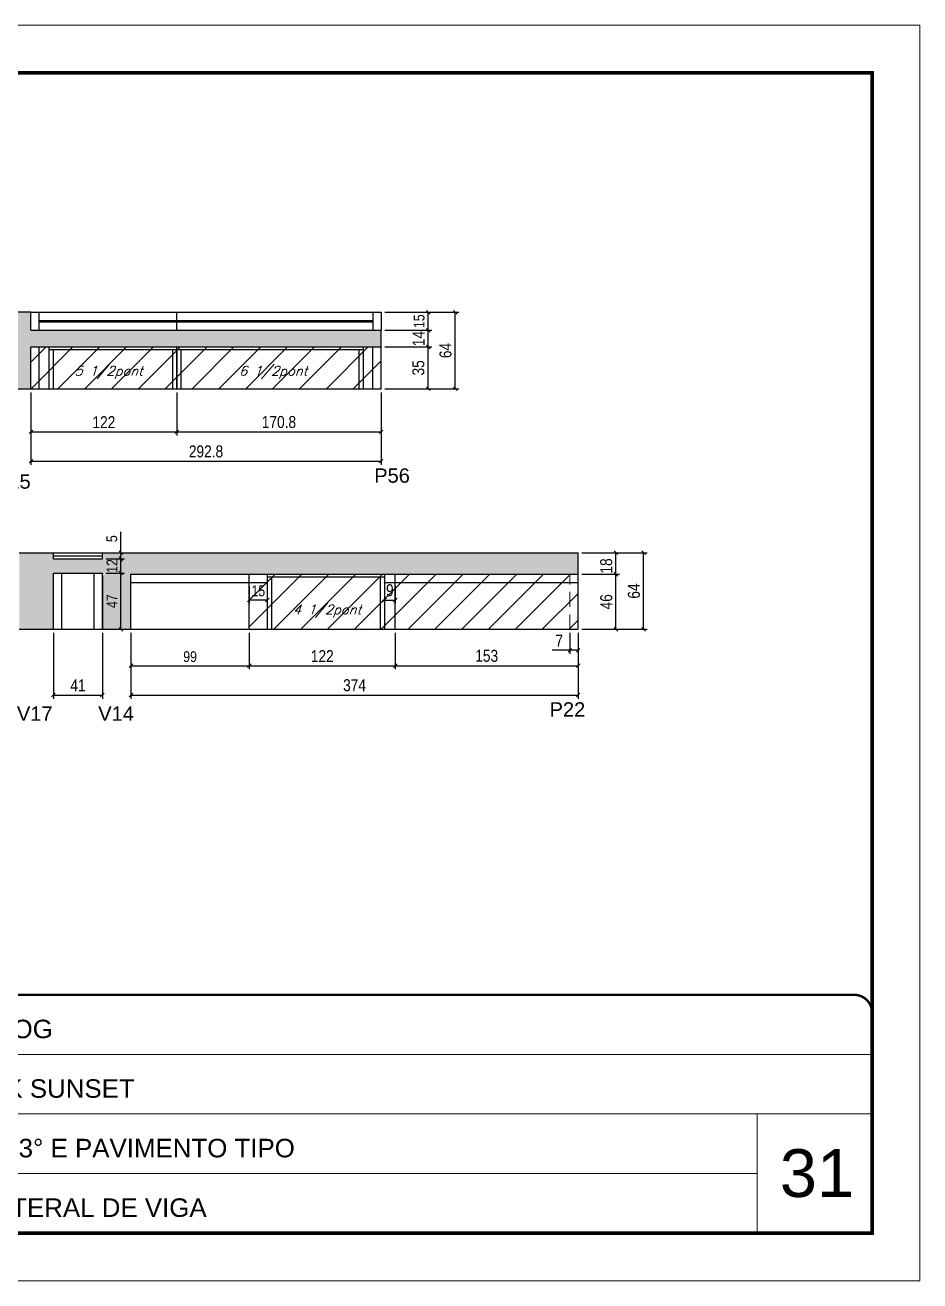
# Model space of a CAD drawing. Extents: x -10448 to -1189, y -11772 to 17235.
# Drawn here: x -6528 to -5780, y 7754 to 8804 of the extents above; entities that cross this region are included whole.
import ezdxf

# ---------------------------------------------------------------- set-up
doc = ezdxf.new("R2010")
doc.units = 0
for name, pattern in [('CONTINUO', [0]), ('DASHED', [0.75, 0.5, -0.25]), ('HIDDEN', [0.375, 0.25, -0.125])]:
    doc.linetypes.add(name, pattern=pattern)
for name, color, linetype in [('5', 5, 'Continuous'), ('COTA', 241, 'Continuous'), ('Painéis', 200, 'Continuous'), ('Reaproveitamento', 251, 'Continuous'), ('SARR_2.2x7', 40, 'Continuous'), ('SARR_3.5x7', 81, 'Continuous'), ('SARR_EDITAR', 141, 'Continuous'), ('texto', 7, 'Continuous')]:
    doc.layers.add(name, color=color, linetype=linetype)
for name, color, linetype, lineweight in [('CARIMBO', 255, 'Continuous', 9), ('Folhas', 255, 'Continuous', 9), ('Sarr 2.2x7', 40, 'Continuous', 9), ('SARRAFO DE PRESSAO', 251, 'DASHED', 9)]:
    doc.layers.add(name, color=color, linetype=linetype, lineweight=lineweight)
doc.styles.add('ARIAL', font='arial.ttf')
doc.styles.add('COTA TECNICA', font='techl___.ttf', dxfattribs={"height": 10})
doc.styles.add('COTA TECNICA-50', font='techl___.ttf', dxfattribs={"height": 9})
doc.styles.add('Romans', font='romans.shx')
doc.styles.get("Standard").update_dxf_attribs({"font": 'arial.ttf'})
doc.dimstyles.new('COTA PAINEL-50', dxfattribs={"dimtxt": 9, "dimasz": 3, "dimexe": 3, "dimexo": 3, "dimgap": 3, "dimtad": 1, "dimdec": 1, "dimzin": 12, "dimdsep": 46, "dimtxsty": 'COTA TECNICA-50', "dimblk1": 'OBLIQUE', "dimblk2": 'OBLIQUE', "dimsah": 1, "dimcen": 0.9, "dimclrd": 4, "dimclre": 4, "dimclrt": 240, "dimadec": 1, "dimazin": 3, "dimtfac": 1, "dimtdec": 1, "dimtmove": 0, "dimatfit": 3, "dimfxl": 1, "dimtolj": 1, "dimtzin": 12, "dimarcsym": 0})
doc.dimstyles.new('PAINEL', dxfattribs={"dimtxt": 10, "dimasz": 3, "dimexe": 3, "dimexo": 3, "dimgap": 3, "dimtad": 1, "dimdec": 1, "dimzin": 12, "dimdsep": 46, "dimtxsty": 'COTA TECNICA', "dimblk1": 'OBLIQUE', "dimblk2": 'OBLIQUE', "dimsah": 1, "dimcen": 0.9, "dimclrd": 4, "dimclre": 4, "dimclrt": 240, "dimadec": 1, "dimazin": 3, "dimtfac": 1, "dimtdec": 1, "dimtmove": 0, "dimatfit": 3, "dimfxl": 1, "dimtolj": 1, "dimtzin": 12, "dimarcsym": 0})
pattern_1 = [(50, (-139469.2827, -18546.4775), (5.46554007, -0.47817257), [0.5715, -6.2865]), (355, (-139469.2827, -18546.4775), (-1.05730264, 5.73170536), [0.4572, -5.02921753]), (100.4514447, (-139468.827, -18546.5174), (4.40823741, 5.25353256), [0.48570026, -5.34270734]), (46.1842, (-139469.283, -18544.9535), (8.13237123, -1.26126984), [0.85725, -9.42975]), (96.6355576, (-139468.605, -18545.059), (7.122124, 7.42278374), [0.7285507, -8.01406824]), (351.184151, (-139469.283, -18544.9535), (7.122124, 7.42278374), [0.685799, -7.54379196]), (21, (-139468.5207, -18545.3345), (4.54843174, -3.06795595), [0.5715, -6.2865]), (326, (-139468.5207, -18545.3345), (1.85406085, 5.52563898), [0.4572, -5.0292]), (71.451445, (-139468.1417, -18545.59), (6.40249258, 2.45768307), [0.48570026, -5.34269813]), (37.5, (-139469.2827, -18546.4775), (0.092658098, 2.536651166), [0, -4.96824, 0, -5.1054, 0, -5.04825]), (7.5, (-139469.2827, -18546.4775), (2.004589875, 3.005417245), [0, -2.91084, 0, -4.85394, 0, -1.92405]), (327.5, (-139470.982, -18546.4775), (4.067717855, -0.17186232), [0, -1.905, 0, -5.9436, 0, -7.8867]), (317.5, (-139471.744, -18546.4775), (4.44387544, 0.76279473), [0, -2.4765, 0, -3.94716, 0, -5.6007])]
pattern_2 = [(45, (-139469.283, -18546.478), (-11.2253202, 11.2253202), [])]

# ---------------------------------------------------------------- blocks, each defined once
blk = doc.blocks.new('9999999999')
at = {"color": 30, "linetype": 'CONTINUO'}
for p, q in [((98564.6, 34379.6), (99584, 34379.6)), ((98564.6, 34329.8), (99488, 34329.8)), ((99584, 34329.8), (99488, 34329.8)), ((99488, 34329.8), (99488, 34230.2)), ((98564.6, 34280), (99488, 34280))]:
    blk.add_line(p, q, dxfattribs=at)
at = {"color": 30, "linetype": 'CONTINUO', "const_width": 2}
blk.add_lwpolyline([(99584, 34230.2), (99584, 34414.4, 0.414214), (99569, 34429.4), (98229, 34429.4, 0.414214), (98214, 34414.4), (98214, 34245.2, 0.414214), (98229, 34230.2), (99584, 34230.2)], format="xyb", dxfattribs=at)
at = {"layer": 'Folhas'}
blk.add_lwpolyline([(98139, 34190.2), (99624, 34190.2), (99624, 35240.2), (98139, 35240.2)], close=True, dxfattribs=at)
at = {"layer": 'Folhas', "color": 30, "const_width": 3}
blk.add_lwpolyline([(98214, 34230.2), (99584, 34230.2), (99584, 35200.2), (98214, 35200.2)], close=True, dxfattribs=at)
at = {"color": 7, "linetype": 'Continuous', "ltscale": 5, "style": 'ARIAL'}
for s, height, p in [('STOG', 15.48, (98837.7, 34393.1)), ('NIK SUNSET', 15.48, (98837.7, 34343.3)), ('2°, 3° E PAVIMENTO TIPO', 15.483, (98837.7, 34293.5)), ('LATERAL DE VIGA', 15.483, (98837.7, 34243.7))]:
    blk.add_text(s, height=height, dxfattribs=at).set_placement(p)
blk = doc.blocks.new('_Oblique')
at = {"color": 0, "linetype": 'ByBlock', "lineweight": -2}
blk.add_line((-0.5, -0.5), (0.5, 0.5), dxfattribs=at)
blk = doc.blocks.new('*D499')
at = {"layer": 'COTA', "color": 4, "linetype": 'ByBlock', "lineweight": -2, "transparency": 16777216}
for p, q in [((-6340.5, 8296), (-6340.5, 8265.6)), ((-6218.5, 8296), (-6218.5, 8265.6)), ((-6340.5, 8268.6), (-6218.5, 8268.6))]:
    blk.add_line(p, q, dxfattribs=at)
at = {"layer": 'Defpoints', "color": 0, "linetype": 'ByBlock', "transparency": 16777216}
for p in [(-6340.5, 8299), (-6218.5, 8299), (-6218.5, 8268.6)]:
    blk.add_point(p, dxfattribs=at)
at = {"layer": 'COTA', "color": 4, "linetype": 'ByBlock', "lineweight": -2, "transparency": 16777216, "xscale": 3, "yscale": 3, "zscale": 3, "rotation": 180}
blk.add_blockref('_Oblique', (-6340.5, 8268.6), dxfattribs=at)
at = {"layer": 'COTA', "color": 4, "linetype": 'ByBlock', "lineweight": -2, "transparency": 16777216, "xscale": 3, "yscale": 3, "zscale": 3}
blk.add_blockref('_Oblique', (-6218.5, 8268.6), dxfattribs=at)
at = {"layer": 'COTA', "color": 240, "linetype": 'ByBlock', "transparency": 16777216, "insert": (-6279.5, 8276.6), "char_height": 10, "attachment_point": 5, "style": 'COTA TECNICA'}
blk.add_mtext('\\A1;122', dxfattribs=at)
blk = doc.blocks.new('*D500')
at = {"layer": 'COTA', "color": 4, "linetype": 'ByBlock', "lineweight": -2, "transparency": 16777216}
for p, q in [((-6218.5, 8296), (-6218.5, 8265.6)), ((-6065.5, 8296), (-6065.5, 8265.6)), ((-6218.5, 8268.6), (-6065.5, 8268.6))]:
    blk.add_line(p, q, dxfattribs=at)
at = {"layer": 'Defpoints', "color": 0, "linetype": 'ByBlock', "transparency": 16777216}
for p in [(-6218.5, 8299), (-6065.5, 8299), (-6065.5, 8268.6)]:
    blk.add_point(p, dxfattribs=at)
at = {"layer": 'COTA', "color": 4, "linetype": 'ByBlock', "lineweight": -2, "transparency": 16777216, "xscale": 3, "yscale": 3, "zscale": 3, "rotation": 180}
blk.add_blockref('_Oblique', (-6218.5, 8268.6), dxfattribs=at)
at = {"layer": 'COTA', "color": 4, "linetype": 'ByBlock', "lineweight": -2, "transparency": 16777216, "xscale": 3, "yscale": 3, "zscale": 3}
blk.add_blockref('_Oblique', (-6065.5, 8268.6), dxfattribs=at)
at = {"layer": 'COTA', "color": 240, "linetype": 'ByBlock', "transparency": 16777216, "insert": (-6142, 8276.8), "char_height": 10, "attachment_point": 5, "style": 'COTA TECNICA'}
blk.add_mtext('\\A1;153', dxfattribs=at)
blk = doc.blocks.new('*D501')
at = {"layer": 'COTA', "color": 4, "linetype": 'ByBlock', "lineweight": -2, "transparency": 16777216}
for p, q in [((-6439.5, 8296), (-6439.5, 8241)), ((-6065.5, 8296), (-6065.5, 8241)), ((-6439.5, 8244), (-6065.5, 8244))]:
    blk.add_line(p, q, dxfattribs=at)
at = {"layer": 'Defpoints', "color": 0, "linetype": 'ByBlock', "transparency": 16777216}
for p in [(-6439.5, 8299), (-6065.5, 8299), (-6065.5, 8244)]:
    blk.add_point(p, dxfattribs=at)
at = {"layer": 'COTA', "color": 4, "linetype": 'ByBlock', "lineweight": -2, "transparency": 16777216, "xscale": 3, "yscale": 3, "zscale": 3, "rotation": 180}
blk.add_blockref('_Oblique', (-6439.5, 8244), dxfattribs=at)
at = {"layer": 'COTA', "color": 4, "linetype": 'ByBlock', "lineweight": -2, "transparency": 16777216, "xscale": 3, "yscale": 3, "zscale": 3}
blk.add_blockref('_Oblique', (-6065.5, 8244), dxfattribs=at)
at = {"layer": 'COTA', "color": 240, "linetype": 'ByBlock', "transparency": 16777216, "insert": (-6252.5, 8252.2), "char_height": 10, "attachment_point": 5, "style": 'COTA TECNICA'}
blk.add_mtext('\\A1;374', dxfattribs=at)
blk = doc.blocks.new('*D502')
at = {"layer": 'COTA', "color": 4, "linetype": 'ByBlock', "lineweight": -2, "transparency": 16777216}
for p, q in [((-6062.5, 8345), (-6030.9, 8345)), ((-6033.9, 8299), (-6033.9, 8345)), ((-6062.5, 8299), (-6030.9, 8299))]:
    blk.add_line(p, q, dxfattribs=at)
at = {"layer": 'Defpoints', "color": 0, "linetype": 'ByBlock', "transparency": 16777216}
for p in [(-6065.5, 8345), (-6033.9, 8345), (-6065.5, 8299)]:
    blk.add_point(p, dxfattribs=at)
at = {"layer": 'COTA', "color": 4, "linetype": 'ByBlock', "lineweight": -2, "transparency": 16777216, "xscale": 3, "yscale": 3, "zscale": 3}
for p, rotation in [((-6033.9, 8345), 90), ((-6033.9, 8299), 270)]:
    blk.add_blockref('_Oblique', p, dxfattribs=dict(at, rotation=rotation))
at = {"layer": 'COTA', "color": 240, "linetype": 'ByBlock', "transparency": 16777216, "insert": (-6042, 8322), "char_height": 10, "attachment_point": 5, "rotation": 90, "style": 'COTA TECNICA'}
blk.add_mtext('\\A1;46', dxfattribs=at)
blk = doc.blocks.new('*D503')
at = {"layer": 'COTA', "color": 4, "linetype": 'ByBlock', "lineweight": -2, "transparency": 16777216}
for p, q in [((-6062.5, 8363), (-6030.9, 8363)), ((-6033.9, 8345), (-6033.9, 8363)), ((-6062.5, 8345), (-6030.9, 8345))]:
    blk.add_line(p, q, dxfattribs=at)
at = {"layer": 'Defpoints', "color": 0, "linetype": 'ByBlock', "transparency": 16777216}
for p in [(-6065.5, 8363), (-6033.9, 8363), (-6065.5, 8345)]:
    blk.add_point(p, dxfattribs=at)
at = {"layer": 'COTA', "color": 4, "linetype": 'ByBlock', "lineweight": -2, "transparency": 16777216, "xscale": 3, "yscale": 3, "zscale": 3}
for p, rotation in [((-6033.9, 8363), 90), ((-6033.9, 8345), 270)]:
    blk.add_blockref('_Oblique', p, dxfattribs=dict(at, rotation=rotation))
at = {"layer": 'COTA', "color": 240, "linetype": 'ByBlock', "transparency": 16777216, "insert": (-6042, 8352), "char_height": 10, "attachment_point": 5, "rotation": 90, "style": 'COTA TECNICA'}
blk.add_mtext('\\A1;18', dxfattribs=at)
blk = doc.blocks.new('*D504')
at = {"layer": 'COTA', "color": 4, "linetype": 'ByBlock', "lineweight": -2, "transparency": 16777216}
for p, q in [((-6062.5, 8363), (-6007.8, 8363)), ((-6010.8, 8299), (-6010.8, 8363)), ((-6062.5, 8299), (-6007.8, 8299))]:
    blk.add_line(p, q, dxfattribs=at)
at = {"layer": 'Defpoints', "color": 0, "linetype": 'ByBlock', "transparency": 16777216}
for p in [(-6065.5, 8363), (-6010.8, 8363), (-6065.5, 8299)]:
    blk.add_point(p, dxfattribs=at)
at = {"layer": 'COTA', "color": 4, "linetype": 'ByBlock', "lineweight": -2, "transparency": 16777216, "xscale": 3, "yscale": 3, "zscale": 3}
for p, rotation in [((-6010.8, 8363), 90), ((-6010.8, 8299), 270)]:
    blk.add_blockref('_Oblique', p, dxfattribs=dict(at, rotation=rotation))
at = {"layer": 'COTA', "color": 240, "linetype": 'ByBlock', "transparency": 16777216, "insert": (-6018.9, 8331), "char_height": 10, "attachment_point": 5, "rotation": 90, "style": 'COTA TECNICA'}
blk.add_mtext('\\A1;64', dxfattribs=at)
blk = doc.blocks.new('*D1578')
at = {"layer": 'COTA', "color": 4, "linetype": 'ByBlock', "lineweight": -2, "transparency": 16777216}
for p, q in [((-6227.5, 8335), (-6227.5, 8320.5)), ((-6218.5, 8335), (-6218.5, 8320.5)), ((-6227.5, 8323.5), (-6218.5, 8323.5))]:
    blk.add_line(p, q, dxfattribs=at)
at = {"layer": 'Defpoints', "color": 0, "linetype": 'ByBlock', "transparency": 16777216}
for p in [(-6227.5, 8338), (-6218.5, 8338), (-6218.5, 8323.5)]:
    blk.add_point(p, dxfattribs=at)
at = {"layer": 'COTA', "color": 4, "linetype": 'ByBlock', "lineweight": -2, "transparency": 16777216, "xscale": 3, "yscale": 3, "zscale": 3, "rotation": 180}
blk.add_blockref('_Oblique', (-6227.5, 8323.5), dxfattribs=at)
at = {"layer": 'COTA', "color": 4, "linetype": 'ByBlock', "lineweight": -2, "transparency": 16777216, "xscale": 3, "yscale": 3, "zscale": 3}
blk.add_blockref('_Oblique', (-6218.5, 8323.5), dxfattribs=at)
at = {"layer": 'COTA', "color": 240, "linetype": 'ByBlock', "transparency": 16777216, "insert": (-6223, 8331.6), "char_height": 10, "attachment_point": 5, "style": 'COTA TECNICA'}
blk.add_mtext('\\A1;9', dxfattribs=at)
blk = doc.blocks.new('*D1579')
at = {"layer": 'COTA', "color": 4, "linetype": 'ByBlock', "lineweight": -2, "transparency": 16777216}
for p, q in [((-6072.5, 8296), (-6072.5, 8278.5)), ((-6065.5, 8296), (-6065.5, 8278.5)), ((-6072.5, 8281.5), (-6087.2, 8281.5)), ((-6065.5, 8281.5), (-6072.5, 8281.5))]:
    blk.add_line(p, q, dxfattribs=at)
at = {"layer": 'Defpoints', "color": 0, "linetype": 'ByBlock', "transparency": 16777216}
for p in [(-6072.5, 8299), (-6065.5, 8299), (-6072.5, 8281.5)]:
    blk.add_point(p, dxfattribs=at)
at = {"layer": 'COTA', "color": 4, "linetype": 'ByBlock', "lineweight": -2, "transparency": 16777216, "xscale": 3, "yscale": 3, "zscale": 3, "rotation": 180}
blk.add_blockref('_Oblique', (-6072.5, 8281.5), dxfattribs=at)
at = {"layer": 'COTA', "color": 4, "linetype": 'ByBlock', "lineweight": -2, "transparency": 16777216, "xscale": 3, "yscale": 3, "zscale": 3}
blk.add_blockref('_Oblique', (-6065.5, 8281.5), dxfattribs=at)
at = {"layer": 'COTA', "color": 240, "linetype": 'ByBlock', "transparency": 16777216, "insert": (-6081.4, 8289.5), "char_height": 10, "attachment_point": 5, "style": 'COTA TECNICA'}
blk.add_mtext('\\A1;7', dxfattribs=at)
blk = doc.blocks.new('*D505')
at = {"layer": 'COTA', "color": 4, "linetype": 'ByBlock', "lineweight": -2, "transparency": 16777216}
for p, q in [((-6523.1, 8497.1), (-6523.1, 8461.1)), ((-6401.1, 8497.1), (-6401.1, 8461.1)), ((-6523.1, 8464.1), (-6401.1, 8464.1))]:
    blk.add_line(p, q, dxfattribs=at)
at = {"layer": 'Defpoints', "color": 0, "linetype": 'ByBlock', "transparency": 16777216}
for p in [(-6523.1, 8500.1), (-6401.1, 8500.1), (-6401.1, 8464.1)]:
    blk.add_point(p, dxfattribs=at)
at = {"layer": 'COTA', "color": 4, "linetype": 'ByBlock', "lineweight": -2, "transparency": 16777216, "xscale": 3, "yscale": 3, "zscale": 3, "rotation": 180}
blk.add_blockref('_Oblique', (-6523.1, 8464.1), dxfattribs=at)
at = {"layer": 'COTA', "color": 4, "linetype": 'ByBlock', "lineweight": -2, "transparency": 16777216, "xscale": 3, "yscale": 3, "zscale": 3}
blk.add_blockref('_Oblique', (-6401.1, 8464.1), dxfattribs=at)
at = {"layer": 'COTA', "color": 240, "linetype": 'ByBlock', "transparency": 16777216, "insert": (-6462.1, 8472.2), "char_height": 10, "attachment_point": 5, "style": 'COTA TECNICA'}
blk.add_mtext('\\A1;122', dxfattribs=at)
blk = doc.blocks.new('*D506')
at = {"layer": 'COTA', "color": 4, "linetype": 'ByBlock', "lineweight": -2, "transparency": 16777216}
for p, q in [((-6401.1, 8497.1), (-6401.1, 8461.1)), ((-6230.3, 8497.1), (-6230.3, 8461.1)), ((-6401.1, 8464.1), (-6230.3, 8464.1))]:
    blk.add_line(p, q, dxfattribs=at)
at = {"layer": 'Defpoints', "color": 0, "linetype": 'ByBlock', "transparency": 16777216}
for p in [(-6401.1, 8500.1), (-6230.3, 8500.1), (-6230.3, 8464.1)]:
    blk.add_point(p, dxfattribs=at)
at = {"layer": 'COTA', "color": 4, "linetype": 'ByBlock', "lineweight": -2, "transparency": 16777216, "xscale": 3, "yscale": 3, "zscale": 3, "rotation": 180}
blk.add_blockref('_Oblique', (-6401.1, 8464.1), dxfattribs=at)
at = {"layer": 'COTA', "color": 4, "linetype": 'ByBlock', "lineweight": -2, "transparency": 16777216, "xscale": 3, "yscale": 3, "zscale": 3}
blk.add_blockref('_Oblique', (-6230.3, 8464.1), dxfattribs=at)
at = {"layer": 'COTA', "color": 240, "linetype": 'ByBlock', "transparency": 16777216, "insert": (-6315.7, 8472.3), "char_height": 10, "attachment_point": 5, "style": 'COTA TECNICA'}
blk.add_mtext('\\A1;170.8', dxfattribs=at)
blk = doc.blocks.new('*D1581')
at = {"layer": 'COTA', "color": 4, "linetype": 'ByBlock', "lineweight": -2, "transparency": 16777216}
for p, q in [((-6523.1, 8497.1), (-6523.1, 8436.6)), ((-6230.3, 8497.1), (-6230.3, 8436.6)), ((-6523.1, 8439.6), (-6230.3, 8439.6))]:
    blk.add_line(p, q, dxfattribs=at)
at = {"layer": 'Defpoints', "color": 0, "linetype": 'ByBlock', "transparency": 16777216}
for p in [(-6523.1, 8500.1), (-6230.3, 8500.1), (-6230.3, 8439.6)]:
    blk.add_point(p, dxfattribs=at)
at = {"layer": 'COTA', "color": 4, "linetype": 'ByBlock', "lineweight": -2, "transparency": 16777216, "xscale": 3, "yscale": 3, "zscale": 3, "rotation": 180}
blk.add_blockref('_Oblique', (-6523.1, 8439.6), dxfattribs=at)
at = {"layer": 'COTA', "color": 4, "linetype": 'ByBlock', "lineweight": -2, "transparency": 16777216, "xscale": 3, "yscale": 3, "zscale": 3}
blk.add_blockref('_Oblique', (-6230.3, 8439.6), dxfattribs=at)
at = {"layer": 'COTA', "color": 240, "linetype": 'ByBlock', "transparency": 16777216, "insert": (-6376.7, 8447.7), "char_height": 10, "attachment_point": 5, "style": 'COTA TECNICA'}
blk.add_mtext('\\A1;292.8', dxfattribs=at)
blk = doc.blocks.new('*D507')
at = {"layer": 'COTA', "color": 4, "linetype": 'ByBlock', "lineweight": -2, "transparency": 16777216}
for p, q in [((-6227.3, 8535.1), (-6187.9, 8535.1)), ((-6190.9, 8500.1), (-6190.9, 8535.1)), ((-6227.3, 8500.1), (-6187.9, 8500.1))]:
    blk.add_line(p, q, dxfattribs=at)
at = {"layer": 'Defpoints', "color": 0, "linetype": 'ByBlock', "transparency": 16777216}
for p in [(-6230.3, 8535.1), (-6190.9, 8535.1), (-6230.3, 8500.1)]:
    blk.add_point(p, dxfattribs=at)
at = {"layer": 'COTA', "color": 4, "linetype": 'ByBlock', "lineweight": -2, "transparency": 16777216, "xscale": 3, "yscale": 3, "zscale": 3}
for p, rotation in [((-6190.9, 8535.1), 90), ((-6190.9, 8500.1), 270)]:
    blk.add_blockref('_Oblique', p, dxfattribs=dict(at, rotation=rotation))
at = {"layer": 'COTA', "color": 240, "linetype": 'ByBlock', "transparency": 16777216, "insert": (-6199.1, 8517.6), "char_height": 10, "attachment_point": 5, "rotation": 90, "style": 'COTA TECNICA'}
blk.add_mtext('\\A1;35', dxfattribs=at)
blk = doc.blocks.new('*D508')
at = {"layer": 'COTA', "color": 4, "linetype": 'ByBlock', "lineweight": -2, "transparency": 16777216}
for p, q in [((-6227.3, 8549.1), (-6187.9, 8549.1)), ((-6190.9, 8535.1), (-6190.9, 8549.1)), ((-6227.3, 8535.1), (-6187.9, 8535.1))]:
    blk.add_line(p, q, dxfattribs=at)
at = {"layer": 'Defpoints', "color": 0, "linetype": 'ByBlock', "transparency": 16777216}
for p in [(-6230.3, 8549.1), (-6190.9, 8549.1), (-6230.3, 8535.1)]:
    blk.add_point(p, dxfattribs=at)
at = {"layer": 'COTA', "color": 4, "linetype": 'ByBlock', "lineweight": -2, "transparency": 16777216, "xscale": 3, "yscale": 3, "zscale": 3}
for p, rotation in [((-6190.9, 8549.1), 90), ((-6190.9, 8535.1), 270)]:
    blk.add_blockref('_Oblique', p, dxfattribs=dict(at, rotation=rotation))
at = {"layer": 'COTA', "color": 240, "linetype": 'ByBlock', "transparency": 16777216, "insert": (-6199, 8542.1), "char_height": 10, "attachment_point": 5, "rotation": 90, "style": 'COTA TECNICA'}
blk.add_mtext('\\A1;14', dxfattribs=at)
blk = doc.blocks.new('*D509')
at = {"layer": 'COTA', "color": 4, "linetype": 'ByBlock', "lineweight": -2, "transparency": 16777216}
for p, q in [((-6227.3, 8564.1), (-6165.3, 8564.1)), ((-6168.3, 8500.1), (-6168.3, 8564.1)), ((-6227.3, 8500.1), (-6165.3, 8500.1))]:
    blk.add_line(p, q, dxfattribs=at)
at = {"layer": 'Defpoints', "color": 0, "linetype": 'ByBlock', "transparency": 16777216}
for p in [(-6230.3, 8564.1), (-6168.3, 8564.1), (-6230.3, 8500.1)]:
    blk.add_point(p, dxfattribs=at)
at = {"layer": 'COTA', "color": 4, "linetype": 'ByBlock', "lineweight": -2, "transparency": 16777216, "xscale": 3, "yscale": 3, "zscale": 3}
for p, rotation in [((-6168.3, 8564.1), 90), ((-6168.3, 8500.1), 270)]:
    blk.add_blockref('_Oblique', p, dxfattribs=dict(at, rotation=rotation))
at = {"layer": 'COTA', "color": 240, "linetype": 'ByBlock', "transparency": 16777216, "insert": (-6176.4, 8532.1), "char_height": 10, "attachment_point": 5, "rotation": 90, "style": 'COTA TECNICA'}
blk.add_mtext('\\A1;64', dxfattribs=at)
blk = doc.blocks.new('*D1559')
at = {"layer": 'COTA', "color": 4, "linetype": 'ByBlock', "lineweight": -2, "transparency": 16777216}
for p, q in [((-6227.3, 8564.1), (-6187.9, 8564.1)), ((-6190.9, 8549.1), (-6190.9, 8564.1)), ((-6227.3, 8549.1), (-6187.9, 8549.1))]:
    blk.add_line(p, q, dxfattribs=at)
at = {"layer": 'Defpoints', "color": 0, "linetype": 'ByBlock', "transparency": 16777216}
for p in [(-6230.3, 8564.1), (-6190.9, 8564.1), (-6230.3, 8549.1)]:
    blk.add_point(p, dxfattribs=at)
at = {"layer": 'COTA', "color": 4, "linetype": 'ByBlock', "lineweight": -2, "transparency": 16777216, "xscale": 3, "yscale": 3, "zscale": 3}
for p, rotation in [((-6190.9, 8564.1), 90), ((-6190.9, 8549.1), 270)]:
    blk.add_blockref('_Oblique', p, dxfattribs=dict(at, rotation=rotation))
at = {"layer": 'COTA', "color": 240, "linetype": 'ByBlock', "transparency": 16777216, "insert": (-6198.5, 8556.6), "char_height": 9, "attachment_point": 5, "rotation": 90, "style": 'COTA TECNICA-50'}
blk.add_mtext('\\A1;15', dxfattribs=at)
blk = doc.blocks.new('*D1560')
at = {"layer": 'COTA', "color": 4, "linetype": 'ByBlock', "lineweight": -2, "transparency": 16777216}
for p, q in [((-6504.3, 8296), (-6504.3, 8241)), ((-6463.3, 8296), (-6463.3, 8241)), ((-6504.3, 8244), (-6463.3, 8244))]:
    blk.add_line(p, q, dxfattribs=at)
at = {"layer": 'Defpoints', "color": 0, "linetype": 'ByBlock', "transparency": 16777216}
for p in [(-6504.3, 8299), (-6463.3, 8299), (-6463.3, 8244)]:
    blk.add_point(p, dxfattribs=at)
at = {"layer": 'COTA', "color": 4, "linetype": 'ByBlock', "lineweight": -2, "transparency": 16777216, "xscale": 3, "yscale": 3, "zscale": 3, "rotation": 180}
blk.add_blockref('_Oblique', (-6504.3, 8244), dxfattribs=at)
at = {"layer": 'COTA', "color": 4, "linetype": 'ByBlock', "lineweight": -2, "transparency": 16777216, "xscale": 3, "yscale": 3, "zscale": 3}
blk.add_blockref('_Oblique', (-6463.3, 8244), dxfattribs=at)
at = {"layer": 'COTA', "color": 240, "linetype": 'ByBlock', "transparency": 16777216, "insert": (-6483.8, 8252.1), "char_height": 10, "attachment_point": 5, "style": 'COTA TECNICA'}
blk.add_mtext('\\A1;41', dxfattribs=at)
blk = doc.blocks.new('*D1561')
at = {"layer": 'COTA', "color": 4, "linetype": 'ByBlock', "lineweight": -2, "transparency": 16777216}
for p, q in [((-6340.5, 8335), (-6340.5, 8320.5)), ((-6325.5, 8335), (-6325.5, 8320.5)), ((-6325.5, 8323.5), (-6340.5, 8323.5))]:
    blk.add_line(p, q, dxfattribs=at)
at = {"layer": 'Defpoints', "color": 0, "linetype": 'ByBlock', "transparency": 16777216}
for p in [(-6340.5, 8338), (-6325.5, 8338), (-6340.5, 8323.5)]:
    blk.add_point(p, dxfattribs=at)
at = {"layer": 'COTA', "color": 4, "linetype": 'ByBlock', "lineweight": -2, "transparency": 16777216, "xscale": 3, "yscale": 3, "zscale": 3, "rotation": 180}
blk.add_blockref('_Oblique', (-6340.5, 8323.5), dxfattribs=at)
at = {"layer": 'COTA', "color": 4, "linetype": 'ByBlock', "lineweight": -2, "transparency": 16777216, "xscale": 3, "yscale": 3, "zscale": 3}
blk.add_blockref('_Oblique', (-6325.5, 8323.5), dxfattribs=at)
at = {"layer": 'COTA', "color": 240, "linetype": 'ByBlock', "transparency": 16777216, "insert": (-6333, 8331.1), "char_height": 9, "attachment_point": 5, "style": 'COTA TECNICA-50'}
blk.add_mtext('\\A1;15', dxfattribs=at)
blk = doc.blocks.new('*D1562')
at = {"layer": 'COTA', "color": 4, "linetype": 'ByBlock', "lineweight": -2, "transparency": 16777216}
for p, q in [((-6439.5, 8296), (-6439.5, 8265.6)), ((-6340.5, 8296), (-6340.5, 8265.6)), ((-6439.5, 8268.6), (-6340.5, 8268.6))]:
    blk.add_line(p, q, dxfattribs=at)
at = {"layer": 'Defpoints', "color": 0, "linetype": 'ByBlock', "transparency": 16777216}
for p in [(-6439.5, 8299), (-6340.5, 8299), (-6340.5, 8268.6)]:
    blk.add_point(p, dxfattribs=at)
at = {"layer": 'COTA', "color": 4, "linetype": 'ByBlock', "lineweight": -2, "transparency": 16777216, "xscale": 3, "yscale": 3, "zscale": 3, "rotation": 180}
blk.add_blockref('_Oblique', (-6439.5, 8268.6), dxfattribs=at)
at = {"layer": 'COTA', "color": 4, "linetype": 'ByBlock', "lineweight": -2, "transparency": 16777216, "xscale": 3, "yscale": 3, "zscale": 3}
blk.add_blockref('_Oblique', (-6340.5, 8268.6), dxfattribs=at)
at = {"layer": 'COTA', "color": 240, "linetype": 'ByBlock', "transparency": 16777216, "insert": (-6390, 8276.1), "char_height": 9, "attachment_point": 5, "style": 'COTA TECNICA-50'}
blk.add_mtext('\\A1;99', dxfattribs=at)
blk = doc.blocks.new('*D1563')
at = {"layer": 'COTA', "color": 4, "linetype": 'ByBlock', "lineweight": -2, "transparency": 16777216}
for p, q in [((-6460.3, 8346), (-6444.8, 8346)), ((-6447.8, 8299), (-6447.8, 8346)), ((-6460.3, 8299), (-6444.8, 8299))]:
    blk.add_line(p, q, dxfattribs=at)
at = {"layer": 'Defpoints', "color": 0, "linetype": 'ByBlock', "transparency": 16777216}
for p in [(-6463.3, 8346), (-6447.8, 8346), (-6463.3, 8299)]:
    blk.add_point(p, dxfattribs=at)
at = {"layer": 'COTA', "color": 4, "linetype": 'ByBlock', "lineweight": -2, "transparency": 16777216, "xscale": 3, "yscale": 3, "zscale": 3}
for p, rotation in [((-6447.8, 8346), 90), ((-6447.8, 8299), 270)]:
    blk.add_blockref('_Oblique', p, dxfattribs=dict(at, rotation=rotation))
at = {"layer": 'COTA', "color": 240, "linetype": 'ByBlock', "transparency": 16777216, "insert": (-6455.3, 8322.5), "char_height": 9, "attachment_point": 5, "rotation": 90, "style": 'COTA TECNICA-50'}
blk.add_mtext('\\A1;47', dxfattribs=at)
blk = doc.blocks.new('*D1564')
at = {"layer": 'COTA', "color": 4, "linetype": 'ByBlock', "lineweight": -2, "transparency": 16777216}
for p, q in [((-6447.8, 8363), (-6447.8, 8380.5)), ((-6460.3, 8363), (-6444.8, 8363)), ((-6460.3, 8358), (-6444.8, 8358)), ((-6447.8, 8358), (-6447.8, 8363)), ((-6447.8, 8358), (-6447.8, 8355))]:
    blk.add_line(p, q, dxfattribs=at)
at = {"layer": 'Defpoints', "color": 0, "linetype": 'ByBlock', "transparency": 16777216}
for p in [(-6463.3, 8363), (-6463.3, 8358), (-6447.8, 8363)]:
    blk.add_point(p, dxfattribs=at)
at = {"layer": 'COTA', "color": 4, "linetype": 'ByBlock', "lineweight": -2, "transparency": 16777216, "xscale": 3, "yscale": 3, "zscale": 3}
for p, rotation in [((-6447.8, 8363), 270), ((-6447.8, 8358), 90)]:
    blk.add_blockref('_Oblique', p, dxfattribs=dict(at, rotation=rotation))
at = {"layer": 'COTA', "color": 240, "linetype": 'ByBlock', "transparency": 16777216, "insert": (-6455.4, 8374.8), "char_height": 9, "attachment_point": 5, "rotation": 90, "style": 'COTA TECNICA-50'}
blk.add_mtext('\\A1;5', dxfattribs=at)
blk = doc.blocks.new('*D1565')
at = {"layer": 'COTA', "color": 4, "linetype": 'ByBlock', "lineweight": -2, "transparency": 16777216}
for p, q in [((-6460.3, 8358), (-6444.8, 8358)), ((-6447.8, 8346), (-6447.8, 8358)), ((-6460.3, 8346), (-6444.8, 8346))]:
    blk.add_line(p, q, dxfattribs=at)
at = {"layer": 'Defpoints', "color": 0, "linetype": 'ByBlock', "transparency": 16777216}
for p in [(-6463.3, 8358), (-6447.8, 8358), (-6463.3, 8346)]:
    blk.add_point(p, dxfattribs=at)
at = {"layer": 'COTA', "color": 4, "linetype": 'ByBlock', "lineweight": -2, "transparency": 16777216, "xscale": 3, "yscale": 3, "zscale": 3}
for p, rotation in [((-6447.8, 8358), 90), ((-6447.8, 8346), 270)]:
    blk.add_blockref('_Oblique', p, dxfattribs=dict(at, rotation=rotation))
at = {"layer": 'COTA', "color": 240, "linetype": 'ByBlock', "transparency": 16777216, "insert": (-6455.3, 8352), "char_height": 9, "attachment_point": 5, "rotation": 90, "style": 'COTA TECNICA-50'}
blk.add_mtext('\\A1;12', dxfattribs=at)

msp = doc.modelspace()

# ---------------------------------------------------------------- hatches: boundary and pattern name
at = {"layer": 'COTA', "linetype": 'ByBlock'}
h = msp.add_hatch(dxfattribs=at)
h.set_pattern_fill('AR-CONC', color=256, scale=0.03)
h.set_pattern_definition(pattern_1)
h.paths.add_polyline_path([(-6523.12, 8535.1), (-6230.32, 8535.1), (-6230.32, 8549.1), (-6523.12, 8549.1), (-6523.12, 8564.1), (-6550.12, 8564.1), (-6550.12, 8500.1), (-6523.12, 8500.1)])
h = msp.add_hatch(dxfattribs=at)
h.set_pattern_fill('AR-CONC', color=256, scale=0.03)
h.set_pattern_definition(pattern_1)
h.paths.add_polyline_path([(-6532.81, 8299.02), (-6504.28, 8299.02), (-6504.28, 8346.02), (-6463.28, 8346.02), (-6463.28, 8299.02), (-6439.51, 8299.02), (-6439.51, 8345.02), (-6065.51, 8345.02), (-6065.51, 8363.02), (-6463.28, 8363.02), (-6463.28, 8358.02), (-6504.28, 8358.02), (-6504.28, 8363.02), (-6532.81, 8363.02)])
at = {"layer": 'Reaproveitamento', "linetype": 'ByBlock'}
h = msp.add_hatch(dxfattribs=at)
h.set_pattern_fill('ANSI31', color=256, scale=5)
h.set_pattern_definition(pattern_2)
h.paths.add_polyline_path([(-6401.12, 8500.1), (-6401.12, 8535.1), (-6523.12, 8535.1), (-6523.12, 8500.1)])
h = msp.add_hatch(dxfattribs=at)
h.set_pattern_fill('ANSI31', color=256, scale=5)
h.set_pattern_definition(pattern_2)
h.paths.add_polyline_path([(-6401.12, 8535.1), (-6401.12, 8500.1), (-6230.32, 8500.1), (-6230.32, 8535.1)])
h = msp.add_hatch(dxfattribs=at)
h.set_pattern_fill('ANSI31', color=256, scale=5)
h.set_pattern_definition(pattern_2)
h.paths.add_polyline_path([(-6340.51, 8345.02), (-6340.51, 8299.02), (-6218.51, 8299.02), (-6218.51, 8345.02)])
h = msp.add_hatch(dxfattribs=at)
h.set_pattern_fill('ANSI31', color=256, scale=5)
h.set_pattern_definition(pattern_2)
h.paths.add_polyline_path([(-6218.51, 8345.02), (-6218.51, 8299.02), (-6065.51, 8299.02), (-6065.51, 8345.02)])

# ---------------------------------------------------------------- linework, layer by layer
at = {"layer": 'COTA', "linetype": 'ByBlock'}
for p, q in [((-6523.12, 8564.1), (-6550.12, 8564.1)), ((-6230.32, 8535.1), (-6230.32, 8549.1)), ((-6550.12, 8500.1), (-6523.12, 8500.1)), ((-6532.81, 8363.02), (-6504.28, 8363.02)), ((-6463.28, 8363.02), (-6065.51, 8363.02)), ((-6065.51, 8345.02), (-6065.51, 8363.02)), ((-6532.81, 8299.02), (-6504.28, 8299.02)), ((-6463.28, 8299.02), (-6439.51, 8299.02))]:
    msp.add_line(p, q, dxfattribs=at)
at = {"layer": 'Painéis', "linetype": 'ByBlock'}
for p, q in [((-6523.12, 8564.1), (-6230.32, 8564.1)), ((-6523.12, 8549.1), (-6523.12, 8564.1)), ((-6401.12, 8549.1), (-6401.12, 8564.1)), ((-6230.32, 8564.1), (-6230.32, 8549.1)), ((-6523.12, 8549.1), (-6230.32, 8549.1)), ((-6523.12, 8535.1), (-6230.32, 8535.1)), ((-6523.12, 8500.1), (-6523.12, 8535.1)), ((-6401.12, 8500.1), (-6401.12, 8535.1)), ((-6230.32, 8500.1), (-6230.32, 8535.1)), ((-6523.12, 8500.1), (-6230.32, 8500.1)), ((-6523.12, 8500.1), (-6230.32, 8500.1)), ((-6504.28, 8363.02), (-6463.28, 8363.02)), ((-6504.28, 8358.02), (-6504.28, 8363.02)), ((-6504.28, 8358.02), (-6463.28, 8358.02)), ((-6463.28, 8358.02), (-6463.28, 8363.02)), ((-6504.28, 8346.02), (-6463.28, 8346.02)), ((-6504.28, 8299.02), (-6504.28, 8346.02)), ((-6463.28, 8299.02), (-6463.28, 8346.02)), ((-6463.28, 8299.02), (-6463.28, 8346.02)), ((-6439.51, 8345.02), (-6065.51, 8345.02)), ((-6439.51, 8299.02), (-6439.51, 8345.02)), ((-6340.51, 8299.02), (-6340.51, 8345.02)), ((-6340.51, 8299.02), (-6340.51, 8345.02)), ((-6218.51, 8299.02), (-6218.51, 8345.02)), ((-6065.51, 8299.02), (-6065.51, 8345.02)), ((-6504.28, 8299.02), (-6463.28, 8299.02)), ((-6439.51, 8299.02), (-6065.51, 8299.02))]:
    msp.add_line(p, q, dxfattribs=at)
at = {"layer": 'Sarr 2.2x7', "linetype": 'HIDDEN', "ltscale": 50}
msp.add_line((-6072.51, 8299.02), (-6072.51, 8345.02), dxfattribs=at)
at = {"layer": 'SARR_2.2x7', "linetype": 'Continuous'}
for p, q in [((-6516.12, 8549.1), (-6516.12, 8564.1)), ((-6237.32, 8564.1), (-6237.32, 8549.1)), ((-6516.12, 8557.1), (-6401.12, 8557.1)), ((-6516.12, 8556.1), (-6401.12, 8556.1)), ((-6401.12, 8557.1), (-6237.32, 8557.1)), ((-6401.12, 8556.1), (-6237.32, 8556.1)), ((-6516.12, 8500.1), (-6516.12, 8535.1)), ((-6508.12, 8532.9), (-6401.12, 8532.9)), ((-6401.12, 8532.9), (-6245.32, 8532.9)), ((-6237.32, 8500.1), (-6237.32, 8535.1)), ((-6497.28, 8299.02), (-6497.28, 8346.02)), ((-6470.28, 8299.02), (-6470.28, 8346.02)), ((-6439.51, 8338.02), (-6340.51, 8338.02)), ((-6340.51, 8338.02), (-6325.51, 8338.02)), ((-6325.51, 8342.82), (-6227.51, 8342.82)), ((-6227.51, 8338.02), (-6218.51, 8338.02)), ((-6218.51, 8338.02), (-6065.51, 8338.02))]:
    msp.add_line(p, q, dxfattribs=at)
at = {"layer": 'SARR_3.5x7'}
for p, q in [((-6508.12, 8535.1), (-6508.12, 8500.1)), ((-6504.62, 8532.9), (-6504.62, 8500.1)), ((-6404.62, 8532.9), (-6404.62, 8500.1)), ((-6401.12, 8532.9), (-6401.12, 8500.1)), ((-6397.62, 8532.9), (-6397.62, 8500.1)), ((-6248.82, 8532.9), (-6248.82, 8500.1)), ((-6245.32, 8535.1), (-6245.32, 8500.1)), ((-6508.12, 8500.1), (-6504.62, 8500.1)), ((-6404.62, 8500.1), (-6401.12, 8500.1)), ((-6401.12, 8500.1), (-6397.62, 8500.1)), ((-6248.82, 8500.1), (-6245.32, 8500.1)), ((-6463.28, 8343.82), (-6463.28, 8299.02)), ((-6325.51, 8345.02), (-6325.51, 8299.02)), ((-6322.01, 8342.82), (-6322.01, 8299.02)), ((-6231.01, 8342.82), (-6231.01, 8299.02)), ((-6227.51, 8345.02), (-6227.51, 8299.02)), ((-6325.51, 8299.02), (-6322.01, 8299.02)), ((-6231.01, 8299.02), (-6227.51, 8299.02))]:
    msp.add_line(p, q, dxfattribs=at)
at = {"layer": 'SARR_EDITAR', "linetype": 'ByBlock'}
msp.add_line((-6504.28, 8360.52), (-6463.28, 8360.52), dxfattribs=at)

# ---------------------------------------------------------------- block references
at = {"layer": 'SARRAFO DE PRESSAO', "color": 6, "linetype": 'ByBlock'}
msp.add_blockref('9999999999', (-105403.76, -26436), dxfattribs=at)

# ---------------------------------------------------------------- texts
at = {"layer": '5', "linetype": 'Continuous'}
for s, p in [('P56', (-6236.06, 8421.59)), ('V15', (-6553.14, 8416.59)), ('V17', (-6534.81, 8222.51)), ('V14', (-6466.81, 8222.51)), ('P22', (-6089.43, 8226.01))]:
    msp.add_text(s, height=12, rotation=0.00004, dxfattribs=at).set_placement(p)
at = {"layer": 'CARIMBO', "style": 'ARIAL'}
msp.add_text('31', height=40, dxfattribs=at).set_placement((-5896.92, 7824.35))
at = {"layer": 'texto', "color": 2, "char_height": 8, "attachment_point": 5, "style": 'Romans'}
for s, insert in [('{\\Q19;\\C256;5 1/2pont}', (-6458.12, 8513.77)), ('{\\Q19;\\C256;6 1/2pont}', (-6320.54, 8513.77)), ('{\\Q19;\\C256;4 1/2pont}', (-6275.51, 8314.24))]:
    msp.add_mtext(s, dxfattribs=dict(at, insert=insert))

# ---------------------------------------------------------------- dimensions: what is measured, and where the dimension line sits
at = {"layer": 'COTA', "linetype": 'ByBlock'}
for base, p1, p2, dimstyle, picture, middle in [((-6168.34, 8564.1), (-6230.32, 8500.1), (-6230.32, 8564.1), 'PAINEL', '*D509', (-6176.44, 8532.1)), ((-6190.9, 8564.1), (-6230.32, 8549.1), (-6230.32, 8564.1), 'COTA PAINEL-50', '*D1559', (-6198.5, 8556.6)), ((-6190.9, 8535.1), (-6230.32, 8500.1), (-6230.32, 8535.1), 'PAINEL', '*D507', (-6199.12, 8517.6)), ((-6447.78, 8363.02), (-6463.28, 8358.02), (-6463.28, 8363.02), 'COTA PAINEL-50', '*D1564', (-6455.38, 8374.77)), ((-6010.77, 8363.02), (-6065.51, 8299.02), (-6065.51, 8363.02), 'PAINEL', '*D504', (-6018.87, 8331.02)), ((-6447.78, 8346.02), (-6463.28, 8299.02), (-6463.28, 8346.02), 'COTA PAINEL-50', '*D1563', (-6455.35, 8322.52)), ((-6033.93, 8345.02), (-6065.51, 8299.02), (-6065.51, 8345.02), 'PAINEL', '*D502', (-6042.03, 8322.02))]:
    dim = msp.add_linear_dim(base=base, p1=p1, p2=p2, angle=90, dimstyle=dimstyle, dxfattribs=at)
    dim.commit()
    dim.dimension.update_dxf_attribs({"geometry": picture, "text_midpoint": middle})
for base, p1, p2, dimstyle, picture, middle in [((-6190.9, 8549.1), (-6230.32, 8535.1), (-6230.32, 8549.1), 'PAINEL', '*D508', (-6190.9, 8542.1)), ((-6447.78, 8358.02), (-6463.28, 8346.02), (-6463.28, 8358.02), 'COTA PAINEL-50', '*D1565', (-6447.78, 8352.02)), ((-6033.93, 8363.02), (-6065.51, 8345.02), (-6065.51, 8363.02), 'PAINEL', '*D503', (-6033.93, 8352.02))]:
    dim = msp.add_linear_dim(base=base, p1=p1, p2=p2, angle=90, dimstyle=dimstyle, dxfattribs=at)
    dim.commit()
    dim.dimension.update_dxf_attribs({"geometry": picture, "text_midpoint": middle, "dimtype": 160})
for base, p1, p2, dimstyle, picture, middle in [((-6401.12, 8464.15), (-6523.12, 8500.1), (-6401.12, 8500.1), 'PAINEL', '*D505', (-6462.12, 8472.21)), ((-6230.32, 8439.6), (-6523.12, 8500.1), (-6230.32, 8500.1), 'PAINEL', '*D1581', (-6376.72, 8447.7)), ((-6340.51, 8323.53), (-6325.51, 8338.02), (-6340.51, 8338.02), 'COTA PAINEL-50', '*D1561', (-6333.01, 8331.12)), ((-6463.28, 8244.02), (-6504.28, 8299.02), (-6463.28, 8299.02), 'PAINEL', '*D1560', (-6483.78, 8252.1)), ((-6065.51, 8244.02), (-6439.51, 8299.02), (-6065.51, 8299.02), 'PAINEL', '*D501', (-6252.51, 8252.24)), ((-6340.51, 8268.57), (-6439.51, 8299.02), (-6340.51, 8299.02), 'COTA PAINEL-50', '*D1562', (-6390.01, 8276.15)), ((-6218.51, 8268.57), (-6340.51, 8299.02), (-6218.51, 8299.02), 'PAINEL', '*D499', (-6279.51, 8276.63)), ((-6065.51, 8268.57), (-6218.51, 8299.02), (-6065.51, 8299.02), 'PAINEL', '*D500', (-6142.01, 8276.79)), ((-6072.51, 8281.46), (-6065.51, 8299.02), (-6072.51, 8299.02), 'PAINEL', '*D1579', (-6081.37, 8289.54))]:
    dim = msp.add_linear_dim(base=base, p1=p1, p2=p2, dimstyle=dimstyle, dxfattribs=at)
    dim.commit()
    dim.dimension.update_dxf_attribs({"geometry": picture, "text_midpoint": middle})
dim = msp.add_linear_dim(base=(-6230.32, 8464.15), p1=(-6401.12, 8500.1), p2=(-6230.32, 8500.1), dimstyle='PAINEL', override={"dimtmove": 1}, dxfattribs=at)
dim.commit()
dim.dimension.update_dxf_attribs({"geometry": '*D506', "text_midpoint": (-6315.72, 8472.27)})
dim = msp.add_linear_dim(base=(-6218.51, 8323.53), p1=(-6227.51, 8338.02), p2=(-6218.51, 8338.02), dimstyle='PAINEL', dxfattribs=at)
dim.commit()
dim.dimension.update_dxf_attribs({"geometry": '*D1578', "text_midpoint": (-6223.01, 8323.53), "dimtype": 160})

doc.saveas('drawing.dxf')
